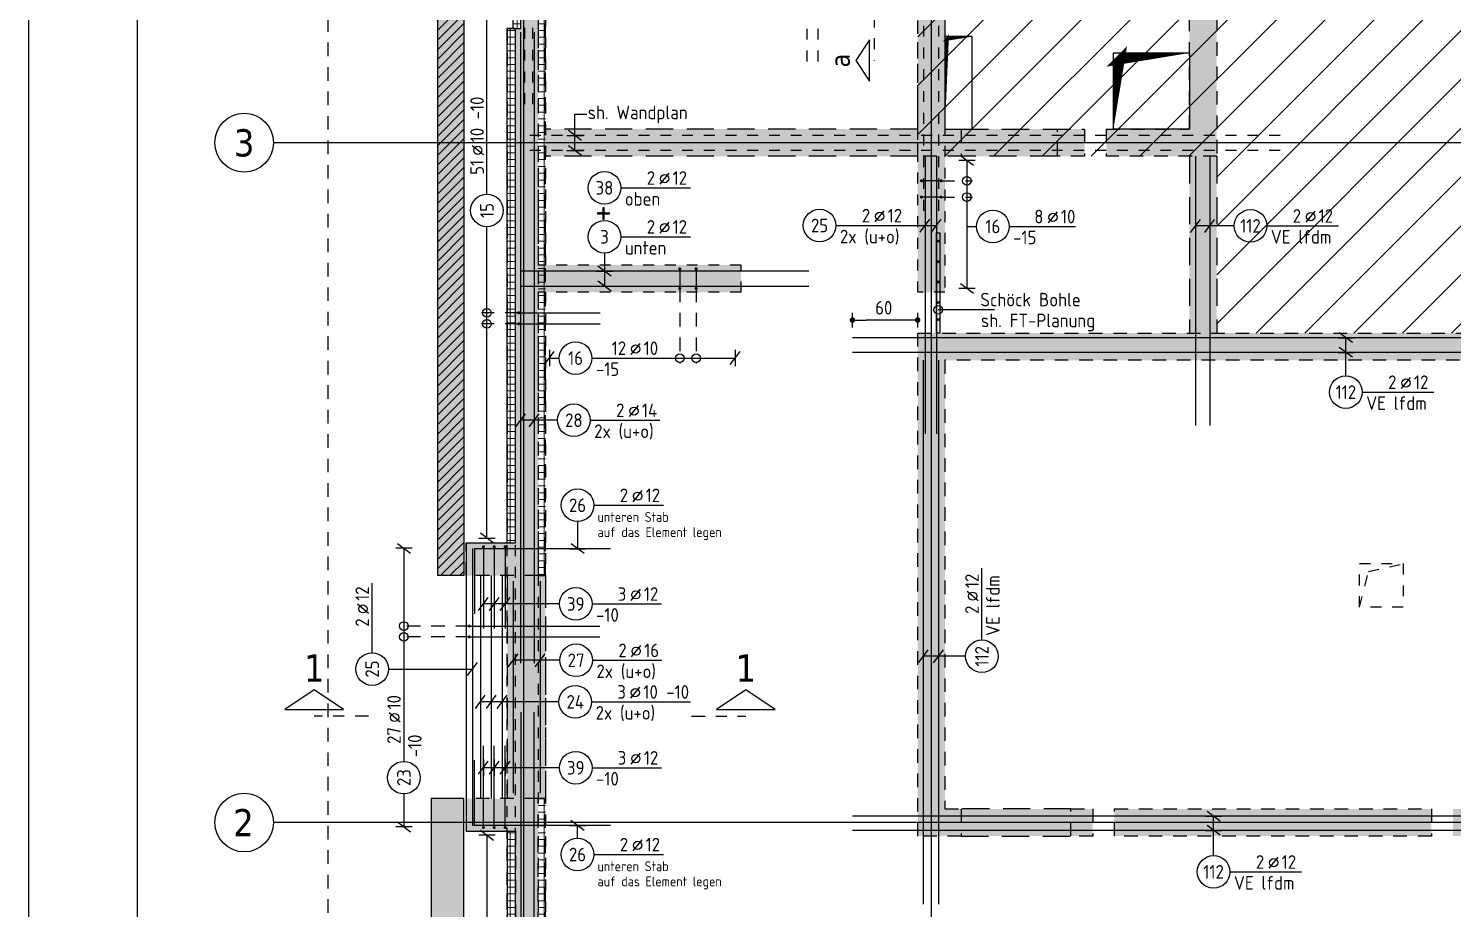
# Model space of a CAD drawing. Extents: x -10 to 86.8, y -11.5 to 55.
# Drawn here: x 0 to 13.1, y 24.22 to 32.31 of the extents above; entities that cross this region are included whole.
import ezdxf
from ezdxf.enums import TextEntityAlignment as Align

# ---------------------------------------------------------------- set-up
doc = ezdxf.new("R2010")
doc.units = 0
doc.header["$LTSCALE"] = 0.5
for name, pattern in [('AUSGEZOGEN', [1000.01, 1000, 0.01]), ('DASHDOTSMALL', [1.05, 0.5, -0.25, 0.05, -0.25]), ('HIDDEN', [0.375, 0.25, -0.125]), ('HIDDEN2', [0.187, 0.125, -0.062]), ('PUNKT', [0.175, 0.05, -0.125]), ('STRICHLINIE', [0.75, 0.5, -0.25]), ('STRICHPUNKT2', [0.55, 0.25, -0.125, 0.05, -0.125]), ('VERDECKT', [0.375, 0.25, -0.125])]:
    doc.linetypes.add(name, pattern=pattern)
for name, color, linetype in [('ACHSEN', 7, 'Continuous'), ('Bestand', 7, 'Continuous'), ('BETON', 7, 'Continuous'), ('DD', 7, 'Continuous'), ('DG', 7, 'Continuous'), ('Dübelleiste', 7, 'Continuous'), ('grau_hell', 7, 'Continuous'), ('grau_mittel', 7, 'Continuous'), ('HILFE', 7, 'Continuous'), ('MASSE', 7, 'Continuous'), ('OBJEKT', 7, 'Continuous'), ('RAHMEN', 7, 'Continuous'), ('RND', 7, 'Continuous'), ('SCHATTEN', 7, 'Continuous'), ('SCHNITTE', 7, 'Continuous'), ('SCHRAFF', 7, 'Continuous'), ('SFP_Achsen', 7, 'Continuous'), ('STAHL', 7, 'Continuous'), ('TEXT', 7, 'Continuous'), ('VERDECKT', 7, 'Continuous'), ('VERDECKT2', 7, 'Continuous')]:
    doc.layers.add(name, color=color, linetype=linetype)
doc.layers.add('zila_01_rb_02_stb-fertig_05_schraff', color=144, linetype='Continuous', lineweight=9)
doc.styles.add('helv', font='tahoma.ttf')
doc.styles.add('txt', font='isocp.shx')
doc.dimstyles.new('DOT_I', dxfattribs={"dimscale": 0.5, "dimtxt": 0.25, "dimasz": 0.25, "dimexe": 0.1, "dimexo": 0.3, "dimgap": 0.1, "dimtad": 1, "dimdec": 3, "dimzin": 3, "dimtxsty": 'txt', "dimblk": 'DOT', "dimblk1": 'DOT', "dimblk2": 'DOT', "dimsah": 1, "dimcen": 0.1, "dimse1": 1, "dimse2": 1, "dimazin": 0, "dimtfac": 1, "dimtdec": 4, "dimtix": 1, "dimtmove": 2, "dimatfit": 3, "dimfxl": 0, "dimtvp": 1, "dimtolj": 1, "dimtzin": 0, "dimarcsym": 0})
pattern_1 = [(0, (-74.13047, 79.29311), (1e-17, 0.0625), []), (90, (-74.13047, 79.29311), (-0.0625, 2e-17), [])]

# ---------------------------------------------------------------- blocks, each defined once
blk = doc.blocks.new('DINA0')
at = {"layer": 'RAHMEN'}
blk.add_line((0, 84.1), (0, 0), dxfattribs=at)
at = {"layer": 'RAHMEN', "color": 5}
blk.add_line((2, 83.6), (2, 0.5), dxfattribs=at)
blk = doc.blocks.new('lei_gre')
at = {"layer": 'RND', "color": 7, "linetype": 'Continuous'}
for p, q in [((-0.09, -0.12), (0.09, 0.12)), ((0, 0.15), (0, -0.15))]:
    blk.add_line(p, q, dxfattribs=at)
blk = doc.blocks.new('SCHN-2')
at = {"layer": 'SCHNITTE', "color": 6, "linetype": 'Continuous'}
blk.add_lwpolyline([(0.378, 0.088), (0, 0.34), (-0.378, 0.088)], close=True, dxfattribs=at)
at = {"layer": 'SCHNITTE', "color": 1, "linetype": 'DASHDOTSMALL', "style": 'helv'}
blk.add_attdef('SCHN-2', text='', height=0.35, dxfattribs=at).set_placement((0, 0.45), align=Align.CENTER)
blk = doc.blocks.new('RND_LEI')
at = {"layer": 'RND', "color": 7, "linetype": 'Continuous'}
blk.add_line((1.022, 0.066), (1.19, 0.27), dxfattribs=at)
for centre, radius in [((0, 0), 0.3), ((1.106, 0.168), 0.075)]:
    blk.add_circle(centre, radius, dxfattribs=at)
at = {"layer": 'RND', "color": 7, "linetype": 'Continuous', "style": 'txt'}
blk.add_attdef('ANZ', text='', height=0.25, dxfattribs=at).set_placement((0.931, 0.057), align=Align.RIGHT)
for tag, p in [('DUM', (1.253, 0.057)), ('ABSTD', (1.674, 0.057)), ('POSTXT', (0.374, -0.327))]:
    blk.add_attdef(tag, p, '', height=0.25, dxfattribs=at)
blk.add_attdef('POSL', text='', height=0.25, dxfattribs=at).set_placement((0, 0), align=Align.MIDDLE)
blk = doc.blocks.new('SCHN-1')
at = {"layer": 'SCHNITTE', "color": 5, "linetype": 'Continuous'}
blk.add_lwpolyline([(0.54, 0.125), (0, 0.485), (-0.54, 0.125)], close=True, dxfattribs=at)
at = {"layer": 'SCHNITTE', "color": 6, "linetype": 'Continuous', "style": 'helv'}
blk.add_attdef('SCHN-1', text='', height=0.5, dxfattribs=at).set_placement((0, 0.635), align=Align.CENTER)
blk = doc.blocks.new('113134')
at = {"layer": 'OBJEKT', "color": 7, "linetype": 'AUSGEZOGEN'}
for centre in [(0.152, 0.03), (0.528, 0.03), (0.904, 0.03), (1.28, 0.03), (1.592, 0.03)]:
    blk.add_circle(centre, 0.02, dxfattribs=at)
at = {"layer": 'RND', "color": 7, "linetype": 'AUSGEZOGEN', "const_width": 0.01}
for points in [[(0.147, 0.03, 1), (0.157, 0.03, 1)], [(0.523, 0.03, 1), (0.533, 0.03, 1)], [(0.899, 0.03, 1), (0.909, 0.03, 1)], [(1.275, 0.03, 1), (1.285, 0.03, 1)], [(1.587, 0.03, 1), (1.597, 0.03, 1)]]:
    blk.add_lwpolyline(points, format="xyb", close=True, dxfattribs=at)
at = {"layer": 'STAHL', "color": 102, "linetype": 'AUSGEZOGEN'}
blk.add_lwpolyline([(1.842, 0), (0, 0), (0, 0.06), (1.842, 0.06)], close=True, dxfattribs=at)
blk = doc.blocks.new('DOT')
at = {"layer": 'MASSE', "color": 7, "linetype": 'Continuous'}
for p, q in [((0, 0), (-1, 0)), ((0, 0.54), (0, -0.54))]:
    blk.add_line(p, q, dxfattribs=at)
at = {"layer": 'MASSE', "color": 7, "linetype": 'Continuous', "const_width": 0.2}
blk.add_lwpolyline([(-0.1, 0, 1), (0.1, 0, 1)], format="xyb", close=True, dxfattribs=at)
blk = doc.blocks.new('*D65')
at = {"layer": 'Defpoints', "color": 0, "linetype": 'AUSGEZOGEN', "transparency": 16777216}
for p in [(7.579, 29.631), (7.579, 29.631), (8.179, 29.631)]:
    blk.add_point(p, dxfattribs=at)
at = {"layer": 'MASSE', "color": 0, "linetype": 'AUSGEZOGEN', "lineweight": -2, "transparency": 16777216}
blk.add_line((8.054, 29.631), (7.704, 29.631), dxfattribs=at)
at = {"layer": 'MASSE', "color": 0, "linetype": 'AUSGEZOGEN', "lineweight": -2, "transparency": 16777216, "xscale": 0.125, "yscale": 0.125, "zscale": 0.125, "rotation": 180}
blk.add_blockref('DOT', (7.579, 29.631), dxfattribs=at)
at = {"layer": 'MASSE', "color": 0, "linetype": 'AUSGEZOGEN', "lineweight": -2, "transparency": 16777216, "xscale": 0.125, "yscale": 0.125, "zscale": 0.125}
blk.add_blockref('DOT', (8.179, 29.631), dxfattribs=at)
at = {"layer": 'MASSE', "color": 0, "linetype": 'AUSGEZOGEN', "transparency": 16777216, "insert": (7.867, 29.744), "char_height": 0.125, "attachment_point": 5, "style": 'txt'}
blk.add_mtext('\\A1;60', dxfattribs=at)

msp = doc.modelspace()

# ---------------------------------------------------------------- hatches: boundary and pattern name
at = {"layer": 'DG', "linetype": 'AUSGEZOGEN'}
h = msp.add_hatch(dxfattribs=at)
h.set_pattern_fill('DOTS', scale=0.8, double=1)
h.set_pattern_definition([(0, (-61.920764, 79.29311), (0.025, 0.05), [0, -0.05])])
h.paths.add_polyline_path([(4.6895, 37.8316), (4.6895, 38.4216), (4.5295, 38.4216), (4.5295, 32.3116), (4.6895, 32.3116), (4.6895, 37.6316), (8.1795, 37.6316), (8.1795, 29.8866), (8.4295, 29.8866), (8.4295, 37.6316), (12.0045, 37.6316), (12.0045, 35.2116), (12.2045, 35.2116), (12.2045, 37.8316)])
h = msp.add_hatch(dxfattribs=at)
h.set_pattern_fill('DOTS', scale=0.8, double=1)
h.set_pattern_definition([(0, (-74.13047, 79.29311), (0.025, 0.05), [0, -0.05])])
h.paths.add_polyline_path([(13.4345, 22.3116), (13.4345, 22.0616), (37.3295, 22.0616), (37.3295, 22.3116)])
h.paths.add_polyline_path([(34.2295, 25.1366), (34.2295, 27.1116), (36.9295, 27.1116), (36.9295, 26.6466), (37.1795, 26.6466), (37.1795, 27.3616), (33.9795, 27.3616), (33.9795, 24.8866), (37.1795, 24.8866), (37.1795, 25.5966), (36.9295, 25.5966), (36.9295, 25.1366)])
h.paths.add_polyline_path([(31.0795, 28.7566), (31.0795, 28.4566), (31.3795, 28.4566), (31.3795, 28.7566)])
h.paths.add_polyline_path([(26.7795, 28.7566), (26.4795, 28.7566), (26.4795, 28.4566), (26.7795, 28.4566)])
h.paths.add_polyline_path([(23.0295, 28.7566), (22.7295, 28.7566), (22.7295, 28.4566), (23.0295, 28.4566)])
h.paths.add_polyline_path([(14.7895, 28.4566), (14.7895, 28.7566), (14.4895, 28.7566), (14.4895, 28.4566)])
h.paths.add_polyline_path([(39.4295, 35.4616), (39.4295, 22.3116), (39.2795, 22.3116), (39.2795, 22.0616), (39.6795, 22.0616), (39.6795, 35.4616)])
h.paths.add_polyline_path([(4.6895, 32.3116), (4.4795, 32.3116), (4.4795, 22.0616), (10.6745, 22.0616), (10.6745, 22.3116), (4.6895, 22.3116), (4.6895, 30.1366), (6.5545, 30.1366), (6.5545, 29.8866), (4.6895, 29.8866)])
h.paths.add_polyline_path([(12.2545, 35.2116), (12.2545, 35.4616), (12.2045, 35.4616), (12.2045, 35.2116)])
h.paths.add_polyline_path([(35.1045, 35.4616), (35.1045, 35.2116), (35.8545, 35.2116), (35.8545, 35.4616)])
at = {"layer": 'grau_hell'}
h = msp.add_hatch(color=9, dxfattribs=at)
h.paths.add_polyline_path([(4.0045, 25.2315), (3.7045, 25.2315), (3.7045, 18.1565), (2.7545, 18.1565), (2.7545, 18.0065), (4.0045, 18.0065)])
h.paths.add_polyline_path([(3.7645, 27.2815), (4.0045, 27.2815), (4.0045, 32.7815), (3.7645, 32.7815)])
h.paths.add_polyline_path([(4.0045, 40.3615), (3.7045, 40.3615), (3.7045, 38.5815), (2.7545, 38.5815), (2.7545, 38.3815), (3.7045, 38.3815), (3.7045, 32.7815), (4.0045, 32.7815)])
h.paths.add_polyline_path([(4.0045, 40.3815), (4.0045, 40.6315), (2.7545, 40.6315), (2.7545, 40.3815)])
at = {"layer": 'grau_hell', "linetype": 'AUSGEZOGEN'}
h = msp.add_hatch(dxfattribs=at)
h.set_pattern_fill('ANSI31', color=9, scale=0.1, style=0, double=1)
h.set_pattern_definition([(45, (0, -25.33528), (-0.2245064, 0.2245064), [])])
h.paths.add_polyline_path([(37.1795, 31.3866), (37.1795, 39.3866), (35.1045, 39.3866), (35.1045, 32.9208), (12.2545, 32.9208), (12.2545, 39.3866), (8.1795, 39.3866), (8.1795, 31.1366), (10.9295, 31.1366), (10.9295, 29.5116), (19.9795, 29.5116), (19.9795, 24.8866), (34.2295, 24.8866), (34.2295, 27.1116), (37.1795, 27.1116)])
at = {"layer": 'grau_mittel'}
h = msp.add_hatch(color=61, dxfattribs=at)
h.paths.add_polyline_path([(43.4545, 39.3866), (36.9295, 39.3866), (36.9295, 31.1366), (37.9945, 31.1366), (37.9945, 31.3866), (37.1795, 31.3866), (37.1795, 39.0866), (39.4295, 39.0866), (39.4295, 31.3866), (39.2795, 31.3866), (39.2795, 31.1366), (39.6795, 31.1366), (39.6795, 39.0866), (43.1545, 39.0866), (43.1545, 34.0716), (43.4545, 34.0716)])
h.paths.add_polyline_path([(43.4545, 34.0716), (43.1545, 34.0716), (43.1545, 32.2016), (43.4545, 32.2016)], flags=17)
h.paths.add_polyline_path([(43.4545, 32.2016), (43.1545, 32.2016), (43.1545, 31.1366), (43.4545, 31.1366)])
h.paths.add_polyline_path([(43.1545, 31.1366), (43.1545, 31.3866), (39.6795, 31.3866), (39.6795, 31.1366)])
h.paths.add_polyline_path([(39.2795, 31.1366), (39.2795, 31.3866), (38.3945, 31.3866), (38.3945, 31.1366)], flags=17)
h.paths.add_polyline_path([(38.3945, 31.3866), (38.1945, 31.3866), (38.1945, 31.1366), (38.3945, 31.1366)], flags=17)
h.paths.add_polyline_path([(43.4545, 31.1366), (43.1545, 31.1366), (43.1545, 25.1616), (43.4545, 25.1616)])
h.paths.add_polyline_path([(43.1545, 24.8616), (43.4545, 24.8616), (43.4545, 25.1616), (43.1545, 25.1616)])
h.paths.add_polyline_path([(43.1545, 20.6366), (43.4545, 20.6366), (43.4545, 24.8616), (43.1545, 24.8616)])
h.paths.add_polyline_path([(43.4545, 20.6366), (43.1545, 20.6366), (43.1545, 18.4366), (42.9045, 18.4366), (42.9045, 18.1366), (43.4545, 18.1366)])
h.paths.add_polyline_path([(37.2045, 18.4366), (37.2045, 18.1366), (42.9045, 18.1366), (42.9045, 18.4366)])
h.paths.add_polyline_path([(36.9045, 18.4366), (36.9045, 18.1366), (37.2045, 18.1366), (37.2045, 18.4366)])
h.paths.add_polyline_path([(29.7045, 18.4366), (29.7045, 18.1366), (36.9045, 18.1366), (36.9045, 18.4366)])
h.paths.add_polyline_path([(29.4045, 18.4366), (29.4045, 18.1366), (29.7045, 18.1366), (29.7045, 18.4366)])
h.paths.add_polyline_path([(22.2045, 18.4366), (22.2045, 18.1366), (29.4045, 18.1366), (29.4045, 18.4366)])
h.paths.add_polyline_path([(21.9045, 18.1366), (22.2045, 18.1366), (22.2045, 18.4366), (21.9045, 18.4366)])
h.paths.add_polyline_path([(14.7045, 18.4366), (14.7045, 18.1366), (21.9045, 18.1366), (21.9045, 18.4366)])
h.paths.add_polyline_path([(14.7045, 18.4366), (14.4045, 18.4366), (14.4045, 18.1366), (14.7045, 18.1366)])
h.paths.add_polyline_path([(8.4545, 18.4366), (8.4545, 18.1366), (14.4045, 18.1366), (14.4045, 18.4366)])
h.paths.add_polyline_path([(8.1545, 18.4366), (8.1545, 18.1366), (8.4545, 18.1366), (8.4545, 18.4366)])
h.paths.add_polyline_path([(5.0545, 18.4366), (5.0545, 18.1366), (8.1545, 18.1366), (8.1545, 18.4366)])
h.paths.add_polyline_path([(4.6895, 18.4366), (4.6895, 25.2315), (4.0245, 25.2315), (4.0245, 24.9315), (4.4795, 24.9315), (4.4795, 18.1366), (5.0545, 18.1366), (5.0545, 18.4366)])
h.paths.add_polyline_path([(4.7545, 27.2815), (4.6895, 27.2815), (4.4045, 27.2815), (4.4045, 25.2315), (4.6895, 25.2315), (4.7545, 25.2315)])
h.paths.add_polyline_path([(4.6895, 39.0866), (8.1795, 39.0866), (8.1795, 31.1366), (8.5795, 31.1366), (8.5795, 31.3866), (8.4295, 31.3866), (8.4295, 39.0866), (10.6795, 39.0866), (10.6795, 31.3866), (9.9145, 31.3866), (9.9145, 31.1366), (10.9295, 31.1366), (10.9295, 39.3866), (4.5295, 39.3866), (4.5295, 32.3116), (4.4795, 32.3116), (4.4795, 27.5815), (4.0245, 27.5815), (4.0245, 27.2815), (4.6895, 27.2815)])
h.paths.add_polyline_path([(4.7545, 31.3866), (4.7545, 31.1366), (8.1795, 31.1366), (8.1795, 31.3866)], flags=17)
h.paths.add_polyline_path([(8.5795, 31.3866), (8.5795, 31.1366), (9.4645, 31.1366), (9.4645, 31.3866)], flags=17)
h.paths.add_polyline_path([(9.4645, 31.3866), (9.4645, 31.1366), (9.7145, 31.1366), (9.7145, 31.3866)], flags=17)
h.paths.add_polyline_path([(10.9295, 31.1366), (10.6795, 31.1366), (10.6795, 29.5116), (10.9295, 29.5116)], flags=17)
h.paths.add_polyline_path([(8.1795, 29.5116), (8.1795, 24.8866), (8.5795, 24.8866), (8.5795, 25.1366), (8.4295, 25.1366), (8.4295, 29.2616), (14.5145, 29.2616), (14.5145, 28.9066), (14.7645, 28.9066), (14.7645, 29.2616), (15.8245, 29.2616), (15.8245, 29.5116)])
h.paths.add_polyline_path([(9.5895, 24.8866), (9.5895, 25.1366), (8.5795, 25.1366), (8.5795, 24.8866)], flags=17)
h.paths.add_polyline_path([(9.5895, 24.8866), (9.7895, 24.8866), (9.7895, 25.1366), (9.5895, 25.1366)])
h.paths.add_polyline_path([(9.9895, 25.1366), (9.9895, 24.8866), (12.9045, 24.8866), (12.9045, 25.1366)], flags=16)
h.paths.add_polyline_path([(13.1045, 25.1366), (13.1045, 24.8866), (13.3545, 24.8866), (13.3545, 25.1366)], flags=16)
h.paths.add_polyline_path([(13.3545, 25.1366), (13.3545, 24.8866), (14.3645, 24.8866), (14.3645, 25.1366)], flags=16)
h.paths.add_polyline_path([(14.5145, 25.1366), (14.3645, 25.1366), (14.3645, 24.8866), (14.9145, 24.8866), (14.9145, 25.1366), (14.7645, 25.1366), (14.7645, 27.8216), (16.1245, 27.8216), (16.1245, 28.0716), (14.7645, 28.0716), (14.7645, 28.7566), (14.5145, 28.7566)])
h.paths.add_polyline_path([(14.9145, 25.1366), (14.9145, 24.8866), (15.9245, 24.8866), (15.9245, 25.1366)], flags=16)
h.paths.add_polyline_path([(15.9245, 24.8866), (16.1745, 24.8866), (16.1745, 25.1366), (15.9245, 25.1366)])
h.paths.add_polyline_path([(16.5795, 29.2616), (16.5795, 29.5116), (16.2245, 29.5116), (16.2245, 29.2616)])
h.paths.add_polyline_path([(17.4645, 29.2616), (17.4645, 29.5116), (16.5795, 29.5116), (16.5795, 29.2616)])
h.paths.add_polyline_path([(18.7795, 29.2616), (18.7795, 25.1366), (16.3745, 25.1366), (16.3745, 24.8866), (20.5295, 24.8866), (20.5295, 25.1366), (19.0295, 25.1366), (19.0295, 29.2616), (19.9795, 29.2616), (19.9795, 28.4816), (21.3545, 28.4816), (21.3545, 28.7316), (20.2295, 28.7316), (20.2295, 29.5116), (17.4645, 29.5116), (17.4645, 29.2616)])
h.paths.add_polyline_path([(16.3245, 28.0716), (16.3245, 27.8216), (17.8645, 27.8216), (17.8645, 28.0716)])
h.paths.add_polyline_path([(20.7295, 25.1366), (20.7295, 24.8866), (29.9045, 24.8866), (29.9045, 25.1366)])
h.paths.add_polyline_path([(25.1045, 28.4816), (25.1045, 28.7316), (22.7545, 28.7316), (22.7545, 28.4816)])
h.paths.add_polyline_path([(28.6545, 28.4816), (28.6545, 28.7316), (26.5045, 28.7316), (26.5045, 28.4816)])
h.paths.add_polyline_path([(30.0545, 28.7316), (30.0545, 28.4816), (31.3545, 28.4816), (31.3545, 29.2616), (32.7345, 29.2616), (32.7345, 29.5116), (31.1045, 29.5116), (31.1045, 28.7316)])
h.paths.add_polyline_path([(31.3545, 26.9116), (31.1045, 26.9116), (31.1045, 25.1366), (30.1045, 25.1366), (30.1045, 24.8866), (31.5045, 24.8866), (31.5045, 25.1366), (31.3545, 25.1366)])
h.paths.add_polyline_path([(32.3895, 24.8866), (32.3895, 25.1366), (31.5045, 25.1366), (31.5045, 24.8866)])
h.paths.add_polyline_path([(32.3895, 25.1366), (32.3895, 24.8866), (33.0945, 24.8866), (33.0945, 25.1366)], flags=17)
h.paths.add_polyline_path([(33.6945, 25.1366), (33.6945, 24.8866), (37.1795, 24.8866), (37.1795, 25.5966), (36.9295, 25.5966), (36.9295, 25.1366), (34.2295, 25.1366), (34.2295, 27.1116), (36.9295, 27.1116), (36.9295, 26.6466), (37.1795, 26.6466), (37.1795, 26.8966), (37.0995, 26.8966), (37.0995, 27.0466), (37.1795, 27.0466), (37.1795, 27.5113), (36.9295, 27.5113), (36.9295, 27.3616), (32.3895, 27.3616), (32.3895, 27.1116), (33.9795, 27.1116), (33.9795, 25.1366)])
h.paths.add_polyline_path([(36.9295, 26.6466), (36.9295, 25.5966), (37.1795, 25.5966), (37.1795, 26.6466)], flags=17)
h.paths.add_polyline_path([(36.9295, 27.5113), (37.1795, 27.5113), (37.1795, 28.3963), (36.9295, 28.3963)])
h.paths.add_polyline_path([(37.1795, 28.6616), (36.9295, 28.6616), (36.9295, 28.3963), (37.1795, 28.3963)])
h.paths.add_polyline_path([(36.6295, 29.5116), (36.6295, 29.2616), (37.1795, 29.2616), (37.1795, 29.5116)])
h.paths.add_polyline_path([(36.0294, 29.2616), (36.0294, 29.5116), (33.3345, 29.5116), (33.3345, 29.2616)])
h.paths.add_polyline_path([(32.3895, 27.1116), (32.3895, 27.3616), (31.5045, 27.3616), (31.5045, 27.1116)])
h.paths.add_polyline_path([(31.5045, 27.1116), (31.5045, 27.3616), (31.3545, 27.3616), (31.3545, 28.2816), (31.1045, 28.2816), (31.1045, 27.1116)])
h.paths.add_polyline_path([(37.1795, 31.1366), (36.9295, 31.1366), (36.9295, 30.0616), (37.1795, 30.0616)])
h.paths.add_polyline_path([(34.2295, 31.1916), (34.4795, 31.1916), (34.4795, 31.8866), (34.2295, 31.8866)])
h.paths.add_polyline_path([(32.3795, 31.8866), (32.1295, 31.8866), (32.1295, 31.1916), (32.3795, 31.1916)])
h.paths.add_polyline_path([(13.6295, 31.8866), (13.3795, 31.8866), (13.3795, 31.1916), (13.6295, 31.1916)])
h.paths.add_polyline_path([(15.7295, 31.8866), (15.4795, 31.8866), (15.4795, 31.1916), (15.7295, 31.1916)])
h.paths.add_polyline_path([(17.3795, 31.8866), (17.1295, 31.8866), (17.1295, 31.1916), (17.3795, 31.1916)])
h.paths.add_polyline_path([(19.4795, 31.8866), (19.2295, 31.8866), (19.2295, 31.1916), (19.4795, 31.1916)])
h.paths.add_polyline_path([(20.8795, 31.1916), (21.1295, 31.1916), (21.1295, 31.8866), (20.8795, 31.8866)])
h.paths.add_polyline_path([(22.9795, 31.1916), (23.2295, 31.1916), (23.2295, 31.8866), (22.9795, 31.8866)])
h.paths.add_polyline_path([(24.8795, 31.8866), (24.6295, 31.8866), (24.6295, 31.1916), (24.8795, 31.1916)])
h.paths.add_polyline_path([(26.7295, 31.1916), (26.9795, 31.1916), (26.9795, 31.8866), (26.7295, 31.8866)])
h.paths.add_polyline_path([(29.7045, 32.9208), (29.4045, 32.9208), (29.4045, 32.0366), (28.3795, 32.0366), (28.3795, 31.1916), (28.6295, 31.1916), (28.6295, 31.7866), (30.4795, 31.7866), (30.4795, 31.1916), (30.7295, 31.1916), (30.7295, 32.0366), (29.7045, 32.0366)])
h.paths.add_polyline_path([(35.1045, 39.3866), (35.1045, 39.0866), (36.9295, 39.0866), (36.9295, 39.3866)])
h.paths.add_polyline_path([(12.2545, 39.0866), (12.2545, 39.3866), (10.9295, 39.3866), (10.9295, 39.0866)])
at = {"layer": 'SCHRAFF'}
h = msp.add_hatch(dxfattribs=at)
h.set_pattern_fill('ANSI33', color=8, scale=0.5, double=1)
h.set_pattern_definition([(45, (-74.13047, 79.29311), (-0.08838835, 0.08838835), []), (45, (-74.04208, 79.29311), (-0.08838835, 0.08838835), [0.0625, -0.03125])])
h.paths.add_polyline_path([(4.0045, 40.3615), (3.7045, 40.3615), (3.7045, 38.5815), (2.7545, 38.5815), (2.7545, 38.3815), (3.7045, 38.3815), (3.7045, 32.7815), (4.0045, 32.7815)])
h.paths.add_polyline_path([(4.0045, 25.2315), (3.7045, 25.2315), (3.7045, 18.1565), (2.7545, 18.1565), (2.7545, 18.0065), (4.0045, 18.0065)])
h.paths.add_polyline_path([(4.0045, 40.3815), (4.0045, 40.6315), (2.7545, 40.6315), (2.7545, 40.3815)])
h = msp.add_hatch(dxfattribs=at)
h.set_pattern_fill('ANSI31', color=8, scale=0.5, double=1)
h.set_pattern_definition([(45, (-74.13047, 79.29311), (-0.044194174, 0.044194174), [])])
h.paths.add_polyline_path([(4.0045, 32.7815), (3.7645, 32.7815), (3.7645, 27.2815), (4.0045, 27.2815)])
at = {"layer": 'zila_01_rb_02_stb-fertig_05_schraff', "linetype": 'AUSGEZOGEN'}
h = msp.add_hatch(dxfattribs=at)
h.set_pattern_fill('ANSI37', color=102, scale=0.5, angle=-45)
h.set_pattern_definition(pattern_1)
h.paths.add_polyline_path([(4.4545, 32.3116), (4.4795, 32.3116), (4.5295, 32.3116), (4.5295, 39.3866), (4.4545, 39.3866)])
h.paths.add_polyline_path([(4.7545, 39.0866), (4.6895, 39.0866), (4.6895, 27.2815), (4.7545, 27.2815)])
h.paths.add_polyline_path([(4.4045, 27.5815), (4.4795, 27.5815), (4.4795, 32.3116), (4.4545, 32.3116), (4.4045, 32.3116)])
h = msp.add_hatch(dxfattribs=at)
h.set_pattern_fill('ANSI37', color=102, scale=0.5, angle=-45)
h.set_pattern_definition(pattern_1)
h.paths.add_polyline_path([(4.4045, 18.1366), (4.4795, 18.1366), (4.4795, 24.9315), (4.4045, 24.9315)])
h.paths.add_polyline_path([(4.6895, 18.4366), (4.7545, 18.4366), (4.7545, 25.2315), (4.6895, 25.2315)])

# ---------------------------------------------------------------- linework, layer by layer
at = {"layer": 'ACHSEN', "color": 140, "linetype": 'AUSGEZOGEN'}
for p, q in [((4.5545, 39.3866), (4.5545, 17.1366)), ((8.3045, 39.3866), (8.3045, 17.1366)), ((43.4545, 31.2616), (2.2545, 31.2616)), ((43.4545, 25.0116), (2.2545, 25.0116))]:
    msp.add_line(p, q, dxfattribs=at)
at = {"layer": 'Bestand', "color": 8, "linetype": 'AUSGEZOGEN'}
for p, q in [((3.7645, 27.2815), (3.7645, 32.7815)), ((4.0045, 32.7815), (4.0045, 27.2815)), ((4.0045, 27.2815), (3.7645, 27.2815)), ((4.0045, 25.2315), (3.7045, 25.2315)), ((3.7045, 25.2315), (3.7045, 18.1565)), ((4.0045, 18.0065), (4.0045, 25.2315))]:
    msp.add_line(p, q, dxfattribs=at)
at = {"layer": 'BETON', "color": 6, "linetype": 'AUSGEZOGEN'}
for p, q in [((4.5295, 32.3116), (4.5295, 39.3866)), ((4.4045, 27.5815), (4.4045, 32.3116)), ((4.4045, 32.3116), (4.5295, 32.3116)), ((4.4795, 27.5815), (4.4795, 32.3116)), ((4.0245, 27.5815), (4.0245, 24.9315)), ((4.0245, 27.5815), (4.4795, 27.5815)), ((4.0245, 24.9315), (4.4795, 24.9315)), ((4.4045, 24.9315), (4.4045, 18.1366)), ((4.4795, 18.1366), (4.4795, 24.9315))]:
    msp.add_line(p, q, dxfattribs=at)
for points in [[(8.6795, 32.2366), (8.4295, 32.2366), (8.4295, 31.3866), (8.6795, 31.3866)], [(9.9795, 32.0866), (10.6795, 32.0866), (10.6795, 31.3866), (9.9795, 31.3866)]]:
    msp.add_lwpolyline(points, close=True, dxfattribs=at)
at = {"layer": 'DD', "color": 7, "linetype": 'HIDDEN2'}
for p, q in [((12.3246, 27.3181), (12.6445, 27.3916)), ((12.2445, 26.9916), (12.3246, 27.3181))]:
    msp.add_line(p, q, dxfattribs=at)
msp.add_lwpolyline([(12.2445, 27.3916), (12.6445, 27.3916), (12.6445, 26.9916), (12.2445, 26.9916)], close=True, dxfattribs=at)
at = {"layer": 'DG', "color": 7, "linetype": 'PUNKT', "lineweight": -2}
for p, q in [((4.4545, 38.4216), (4.4545, 32.3116)), ((4.5295, 32.3116), (4.5295, 38.4216)), ((4.6895, 37.6316), (4.6895, 30.1366)), ((4.7545, 37.6316), (4.7545, 30.1366)), ((8.1795, 29.8866), (8.1795, 37.6316)), ((8.4295, 37.6316), (8.4295, 29.8866)), ((4.4045, 22.0616), (4.4045, 32.3116)), ((4.4045, 32.3116), (4.4795, 32.3116)), ((4.4545, 32.3116), (4.4795, 32.3116)), ((4.4795, 22.0616), (4.4795, 32.3116)), ((4.4795, 32.3116), (4.5295, 32.3116)), ((6.5545, 30.1366), (4.6895, 30.1366)), ((6.5545, 29.8866), (4.6895, 29.8866)), ((4.6895, 29.8866), (4.6895, 22.3116)), ((4.7545, 29.8866), (4.7545, 22.3116))]:
    msp.add_line(p, q, dxfattribs=at)
at = {"layer": 'DG', "color": 7, "linetype": 'PUNKT'}
for p, q in [((6.5545, 29.8866), (6.5545, 30.1366)), ((8.4295, 29.8866), (8.1795, 29.8866))]:
    msp.add_line(p, q, dxfattribs=at)
at = {"layer": 'HILFE', "color": 102, "linetype": 'HIDDEN'}
msp.add_line((2.7545, 40.7315), (2.7545, 17.9065), dxfattribs=at)
at = {"layer": 'HILFE', "color": 102, "linetype": 'AUSGEZOGEN'}
for p, q in [((5.027, 31.1889), (5.027, 31.5245)), ((5.027, 31.5245), (5.1363, 31.5245)), ((8.8848, 29.725), (8.3675, 29.725))]:
    msp.add_line(p, q, dxfattribs=at)
at = {"layer": 'RND', "color": 1, "linetype": 'HIDDEN2'}
for p, q in [((7.1594, 33.509), (7.1594, 32.0012)), ((7.2594, 33.509), (7.2594, 32.0012))]:
    msp.add_line(p, q, dxfattribs=at)
at = {"layer": 'RND', "color": 7, "linetype": 'AUSGEZOGEN'}
for p, q in [((4.2173, 30.7887), (4.2173, 32.6614)), ((8.632, 31.0994), (8.632, 29.922)), ((5.4483, 30.8464), (6.0883, 30.8464)), ((4.2173, 27.6262), (4.2173, 30.4887)), ((5.4483, 30.3968), (6.0883, 30.3968)), ((7.427, 30.5001), (8.067, 30.5001)), ((8.632, 30.4914), (8.7205, 30.4914)), ((9.0205, 30.4914), (9.632, 30.4914)), ((11.3905, 30.497), (12.0505, 30.497)), ((4.7918, 29.2812), (4.8824, 29.2812)), ((5.1824, 29.2812), (6.5001, 29.2812)), ((12.2678, 28.9685), (12.9278, 28.9685)), ((5.1663, 28.71), (5.8063, 28.71)), ((5.2006, 27.9284), (5.8406, 27.9284)), ((3.4529, 27.5325), (3.4529, 25.5741)), ((8.7697, 26.6901), (8.7697, 27.3501)), ((3.1613, 26.5727), (3.1613, 27.2127)), ((5.1837, 27.0213), (5.8237, 27.0213)), ((5.187, 26.503), (5.827, 26.503)), ((5.1798, 26.1211), (6.0884, 26.1211)), ((5.1837, 25.515), (5.8237, 25.515)), ((3.4529, 25.2741), (3.4529, 24.9723)), ((4.2173, 24.8951), (4.2173, 20.7748)), ((5.2003, 24.7174), (5.8403, 24.7174)), ((11.0512, 24.558), (11.7112, 24.558))]:
    msp.add_line(p, q, dxfattribs=at)
at = {"layer": 'RND', "color": 102, "linetype": 'VERDECKT'}
for p, q in [((8.3944, 30.9118), (8.682, 30.9118)), ((8.3944, 30.7618), (8.682, 30.7618)), ((5.9911, 29.9216), (5.9911, 29.2312)), ((6.1411, 29.9216), (6.1411, 29.2312)), ((4.5095, 29.6971), (4.1673, 29.6971)), ((4.5095, 29.5971), (4.1673, 29.5971)), ((4.0545, 26.8182), (3.4029, 26.8182)), ((4.0545, 26.7182), (3.4029, 26.7182))]:
    msp.add_line(p, q, dxfattribs=at)
at = {"layer": 'RND', "color": 102, "linetype": 'AUSGEZOGEN'}
for p, q in [((8.067, 30.5001), (8.3516, 30.5001)), ((11.0905, 30.497), (10.7351, 30.497)), ((5.2983, 30.2468), (5.2983, 29.9422)), ((12.1178, 29.1185), (12.1178, 29.4691)), ((4.8663, 28.71), (4.5269, 28.71)), ((5.0506, 27.7784), (5.0506, 27.5288)), ((4.8837, 27.0213), (4.1844, 27.0213)), ((4.887, 26.503), (4.4579, 26.503)), ((8.6197, 26.5401), (8.2305, 26.5401)), ((3.3113, 26.4227), (4.0838, 26.4227)), ((4.8798, 26.1211), (4.1572, 26.1211)), ((4.8837, 25.515), (4.1844, 25.515)), ((10.9012, 24.708), (10.9012, 25.0693)), ((5.0503, 24.8674), (5.0503, 24.9844))]:
    msp.add_line(p, q, dxfattribs=at)
at = {"layer": 'RND', "color": 1, "linetype": 'HIDDEN2'}
for points in [[(8.2318, 39.3366), (8.2318, 30.5366)], [(8.3696, 39.3366), (8.3696, 30.5366)], [(4.5641, 33.3166), (4.5641, 31.5268)], [(4.6355, 33.3166), (4.6355, 31.5268)], [(11.5121, 31.3281), (4.5121, 31.3281)], [(11.5121, 31.1889), (4.5121, 31.1889)]]:
    msp.add_lwpolyline(points, dxfattribs=at)
at = {"layer": 'RND', "color": 1, "linetype": 'AUSGEZOGEN'}
for points in [[(4.5269, 32.2766), (4.5269, 26.4766)], [(4.652, 32.2766), (4.652, 26.4766)], [(8.2475, 31.1366), (8.2475, 28.5866)], [(8.3516, 31.1366), (8.3516, 28.5866)], [(10.7351, 31.1366), (10.7351, 28.6616)], [(10.866, 31.1366), (10.866, 28.6616)], [(8.3944, 30.9118), (8.2145, 30.9118)], [(8.3944, 30.7618), (8.2145, 30.7618)], [(7.1795, 30.081), (4.5295, 30.081)], [(5.9911, 30.1015), (5.9911, 29.9216)], [(6.1411, 30.1015), (6.1411, 29.9216)], [(4.5295, 29.9422), (7.1795, 29.9422)], [(4.5095, 29.6971), (5.2595, 29.6971)], [(4.5095, 29.5971), (5.2595, 29.5971)], [(17.6145, 29.4691), (7.5795, 29.4691)], [(17.6145, 29.3343), (7.5795, 29.3343)], [(8.2305, 29.2616), (8.2305, 24.2616)], [(8.3711, 29.2616), (8.3711, 24.2616)], [(4.0838, 27.5315), (4.0838, 24.9815)], [(5.3526, 27.5288), (4.1026, 27.5288), (4.1026, 26.9288)], [(4.1844, 27.5465), (4.1844, 26.7965)], [(4.2844, 27.5465), (4.2844, 26.7965)], [(4.3844, 27.5465), (4.3844, 26.7965)], [(4.1572, 27.2815), (4.1572, 25.2315)], [(4.2572, 27.2815), (4.2572, 25.2315)], [(4.3572, 27.2815), (4.3572, 25.2315)], [(4.4579, 27.2316), (4.4579, 25.2816)], [(4.707, 27.2316), (4.707, 25.2816)], [(4.0545, 26.8182), (5.2545, 26.8182)], [(4.0545, 26.7182), (5.2545, 26.7182)], [(4.5334, 18.1777), (4.5334, 26.0277)], [(4.652, 18.1777), (4.652, 26.0277)], [(4.1844, 24.9665), (4.1844, 25.7165)], [(4.2844, 24.9665), (4.2844, 25.7165)], [(4.3844, 24.9665), (4.3844, 25.7165)], [(5.3522, 24.9844), (4.1022, 24.9844), (4.1022, 25.5844)], [(17.6145, 25.0693), (7.5795, 25.0693)], [(17.6145, 24.9394), (7.5795, 24.9394)]]:
    msp.add_lwpolyline(points, dxfattribs=at)
at = {"layer": 'RND', "color": 7, "linetype": 'AUSGEZOGEN', "const_width": 0.014}
for points in [[(8.2145, 30.9048, -1), (8.2145, 30.9188, -1)], [(8.3944, 30.9048, -1), (8.3944, 30.9188, -1)], [(8.2145, 30.7548, -1), (8.2145, 30.7688, -1)], [(8.3944, 30.7548, -1), (8.3944, 30.7688, -1)], [(5.9981, 30.1015, -1), (5.9841, 30.1015, -1)], [(6.1481, 30.1015, -1), (6.1341, 30.1015, -1)], [(5.9981, 29.9216, -1), (5.9841, 29.9216, -1)], [(6.1481, 29.9216, -1), (6.1341, 29.9216, -1)], [(4.5095, 29.7041, -1), (4.5095, 29.6901, -1)], [(4.5095, 29.6041, -1), (4.5095, 29.5901, -1)], [(4.1774, 27.5465, -1), (4.1914, 27.5465, -1)], [(4.2774, 27.5465, -1), (4.2914, 27.5465, -1)], [(4.3774, 27.5465, -1), (4.3914, 27.5465, -1)], [(4.0545, 26.8252, -1), (4.0545, 26.8112, -1)], [(4.0545, 26.7252, -1), (4.0545, 26.7112, -1)], [(4.1774, 24.9665, 1), (4.1914, 24.9665, 1)], [(4.2774, 24.9665, 1), (4.2914, 24.9665, 1)], [(4.3774, 24.9665, 1), (4.3914, 24.9665, 1)]]:
    msp.add_lwpolyline(points, format="xyb", close=True, dxfattribs=at)
at = {"layer": 'RND', "color": 7, "linetype": 'AUSGEZOGEN'}
for centre in [(8.632, 30.9118), (8.632, 30.7618), (4.2173, 29.6971), (8.3675, 29.725), (4.2173, 29.5971), (5.9911, 29.2812), (6.1411, 29.2812), (3.4529, 26.8182), (3.4529, 26.7182)]:
    msp.add_circle(centre, 0.04, dxfattribs=at)
at = {"layer": 'SCHATTEN', "color": 1, "linetype": 'AUSGEZOGEN'}
for points in [[(8.4295, 31.3866, 0, 0.0369, 0), (8.4479, 32.2362, 0, 0, 0), (8.4311, 32.2163, 0.0408, 0, 0), (8.6795, 32.2366, 0, 0, 0)], [(9.9795, 31.3866, 0, 0.1141, 0), (10.0363, 32.0819, 0, 0, 0), (9.9841, 32.0297, 0.1141, 0, 0), (10.6795, 32.0866, 0, 0, 0)]]:
    msp.add_lwpolyline(points, format="xyseb", dxfattribs=at)
at = {"layer": 'SCHNITTE', "color": 6, "linetype": 'STRICHPUNKT2'}
msp.add_line((7.7798, 32.4462), (7.7798, 32.0172), dxfattribs=at)
at = {"layer": 'SCHNITTE', "color": 5, "linetype": 'STRICHPUNKT2'}
for p, q in [((3.1286, 25.9891), (2.6286, 25.9891)), ((6.0981, 25.9891), (6.5981, 25.9891))]:
    msp.add_line(p, q, dxfattribs=at)
at = {"layer": 'SFP_Achsen', "color": 7, "linetype": 'AUSGEZOGEN'}
for centre in [(1.984, 31.2616), (1.984, 25.0116)]:
    msp.add_circle(centre, 0.2705, dxfattribs=at)
at = {"layer": 'VERDECKT', "color": 7, "linetype": 'VERDECKT', "lineweight": -2}
for p, q in [((4.5295, 32.3116), (4.5295, 39.3866)), ((10.9295, 39.3866), (10.9295, 31.1366)), ((4.6895, 39.0866), (4.6895, 27.2815)), ((8.1795, 31.1366), (8.1795, 39.0866)), ((8.4295, 39.0866), (8.4295, 31.3866)), ((10.6795, 31.3866), (10.6795, 39.0866)), ((4.4795, 27.5815), (4.4795, 32.3116)), ((4.4795, 32.3116), (4.5295, 32.3116)), ((8.4295, 31.3866), (8.5795, 31.3866)), ((8.5795, 31.3866), (8.5795, 31.1366)), ((9.4645, 31.1366), (9.4645, 31.3866)), ((9.4645, 31.3866), (9.7145, 31.3866)), ((9.9145, 31.3866), (10.6795, 31.3866)), ((8.5795, 31.1366), (8.1795, 31.1366)), ((9.7145, 31.1366), (9.4645, 31.1366)), ((10.9295, 31.1366), (9.9145, 31.1366)), ((8.1795, 24.8866), (8.1795, 29.5116)), ((8.1795, 29.5116), (15.8245, 29.5116)), ((14.5145, 29.2616), (8.4295, 29.2616)), ((8.4295, 29.2616), (8.4295, 25.1366)), ((4.0245, 27.2815), (4.0245, 27.5815)), ((4.0245, 27.5815), (4.4795, 27.5815)), ((4.6895, 27.2815), (4.0245, 27.2815)), ((4.6895, 25.2315), (4.0245, 25.2315)), ((4.0245, 25.2315), (4.0245, 24.9315)), ((4.6895, 18.4366), (4.6895, 25.2315)), ((8.4295, 25.1366), (8.5795, 25.1366)), ((8.5795, 25.1366), (8.5795, 24.8866)), ((4.0245, 24.9315), (4.4795, 24.9315)), ((4.4795, 24.9315), (4.4795, 18.1366)), ((8.5795, 24.8866), (8.1795, 24.8866))]:
    msp.add_line(p, q, dxfattribs=at)
at = {"layer": 'VERDECKT', "color": 7, "linetype": 'VERDECKT'}
for p, q in [((9.7145, 31.3866), (9.7145, 31.1366)), ((9.9145, 31.3866), (9.9145, 31.1366))]:
    msp.add_line(p, q, dxfattribs=at)
at = {"layer": 'VERDECKT', "color": 7, "linetype": 'VERDECKT', "lineweight": -2}
for points in [[(4.5295, 39.3866), (4.4545, 39.3866), (4.4545, 32.3116), (4.4795, 32.3116)], [(4.6895, 27.2815), (4.7545, 27.2815), (4.7545, 39.0866)], [(4.4795, 32.3116), (4.4045, 32.3116), (4.4045, 27.5815)], [(4.7545, 18.4366), (4.7545, 25.2315), (4.6895, 25.2315)], [(9.7895, 24.8866), (9.5895, 24.8866), (9.5895, 25.1366), (9.7895, 25.1366), (9.7895, 24.8866)], [(9.9895, 24.8866), (9.9895, 25.1366), (12.9045, 25.1366), (12.9045, 24.8866)], [(4.4795, 18.1366), (4.4045, 18.1366), (4.4045, 24.9315)], [(12.9045, 24.8866), (9.9895, 24.8866)]]:
    msp.add_lwpolyline(points, dxfattribs=at)
at = {"layer": 'VERDECKT2', "color": 7, "linetype": 'STRICHLINIE'}
for p, q in [((8.1795, 31.3866), (4.7545, 31.3866)), ((8.5795, 31.3866), (9.4645, 31.3866)), ((8.1795, 31.1366), (4.7545, 31.1366)), ((9.4645, 31.1366), (8.5795, 31.1366)), ((10.6795, 31.1366), (10.6795, 29.5116)), ((10.9295, 31.1366), (10.9295, 29.5116)), ((4.4045, 27.2815), (4.4045, 25.2315)), ((4.7545, 27.2815), (4.7545, 25.2315)), ((9.5895, 25.1366), (8.5795, 25.1366)), ((8.5795, 24.8866), (9.5895, 24.8866))]:
    msp.add_line(p, q, dxfattribs=at)

# ---------------------------------------------------------------- block references
at = {"xscale": 0.5, "yscale": 0.5, "zscale": 0.5}
msp.add_blockref('DINA0', (0, 0), dxfattribs=at)
at = {"layer": 'Dübelleiste', "color": 191, "linetype": 'AUSGEZOGEN', "xscale": 0.5, "yscale": 0.5, "zscale": 0.5, "rotation": 270}
msp.add_blockref('113134', (8.3525, 30.4326), dxfattribs=at)
at = {"layer": 'RND', "color": 7, "linetype": 'AUSGEZOGEN', "xscale": 0.5, "yscale": 0.5, "zscale": 0.5, "rotation": 90}
for p, values in [((4.2173, 30.6387), {'POSL': '15', 'DUM': '10', 'ANZ': '51', 'ABSTD': '-10'}), ((8.7697, 26.5401), {'POSL': '112', 'DUM': '12', 'ANZ': '2', 'POSTXT': 'VE lfdm'}), ((3.1613, 26.4227), {'POSL': '25', 'DUM': '12', 'ANZ': '2'}), ((3.4529, 25.4241), {'POSL': '23', 'DUM': '10', 'ANZ': '27', 'POSTXT': '-10'})]:
    msp.add_blockref('RND_LEI', p, dxfattribs=at).add_auto_attribs(values)
at = {"layer": 'RND', "color": 7, "linetype": 'AUSGEZOGEN', "xscale": 0.5, "yscale": 0.5, "zscale": 0.5}
for p, rotation in [((5.027, 31.3281), 90), ((5.027, 31.1889), 90), ((8.632, 31.0994), 270), ((5.2983, 30.081), 90), ((5.2983, 29.9422), 90), ((8.632, 29.922), 270), ((12.1178, 29.4691), 90), ((12.1178, 29.3343), 90), ((4.2173, 27.6262), 90), ((3.4529, 27.5325), 270), ((5.0506, 27.5288), 90), ((5.0503, 24.9844), 90), ((10.9012, 25.0693), 90), ((3.4529, 24.9723), 270), ((4.2173, 24.8951), 270), ((10.9012, 24.9394), 90)]:
    msp.add_blockref('lei_gre', p, dxfattribs=dict(at, rotation=rotation))
for p, values in [((5.2983, 30.8464), {'POSL': '38', 'DUM': '12', 'ANZ': '2', 'POSTXT': 'oben'}), ((7.277, 30.5001), {'POSL': '25', 'DUM': '12', 'ANZ': '2', 'POSTXT': '2x (u+o)'}), ((5.2983, 30.3968), {'POSL': '3', 'DUM': '12', 'ANZ': '2', 'POSTXT': 'unten'}), ((8.8705, 30.4914), {'POSL': '16', 'DUM': '10', 'ANZ': '8', 'POSTXT': '-15'}), ((11.2405, 30.497), {'POSL': '112', 'DUM': '12', 'ANZ': '2', 'POSTXT': 'VE lfdm'}), ((5.0324, 29.2812), {'POSL': '16', 'DUM': '10', 'ANZ': '12', 'POSTXT': '-15'}), ((12.1178, 28.9685), {'POSL': '112', 'DUM': '12', 'ANZ': '2', 'POSTXT': 'VE lfdm'}), ((5.0163, 28.71), {'POSL': '28', 'DUM': '14', 'ANZ': '2', 'POSTXT': '2x (u+o)'}), ((5.0506, 27.9284), {'POSL': '26', 'DUM': '12', 'ANZ': '2'}), ((5.0337, 27.0213), {'POSL': '39', 'DUM': '12', 'ANZ': '3', 'POSTXT': '-10'}), ((5.037, 26.503), {'POSL': '27', 'DUM': '16', 'ANZ': '2', 'POSTXT': '2x (u+o)'}), ((5.0298, 26.1211), {'POSL': '24', 'DUM': '10', 'ANZ': '3', 'ABSTD': '-10', 'POSTXT': '2x (u+o)'}), ((5.0337, 25.515), {'POSL': '39', 'DUM': '12', 'ANZ': '3', 'POSTXT': '-10'}), ((5.0503, 24.7174), {'POSL': '26', 'DUM': '12', 'ANZ': '2'}), ((10.9012, 24.558), {'POSL': '112', 'DUM': '12', 'ANZ': '2', 'POSTXT': 'VE lfdm'})]:
    msp.add_blockref('RND_LEI', p, dxfattribs=at).add_auto_attribs(values)
for p in [(8.2475, 30.5001), (8.3516, 30.5001), (10.7351, 30.497), (10.866, 30.497), (4.7918, 29.2812), (6.5001, 29.2812), (4.5269, 28.71), (4.652, 28.71), (4.1844, 27.0213), (4.2844, 27.0213), (4.3844, 27.0213), (8.2305, 26.5401), (8.3711, 26.5401), (4.0838, 26.4227), (4.4579, 26.503), (4.707, 26.503), (4.1572, 26.1211), (4.2572, 26.1211), (4.3572, 26.1211), (4.1844, 25.515), (4.2844, 25.515), (4.3844, 25.515)]:
    msp.add_blockref('lei_gre', p, dxfattribs=at)
at = {"layer": 'SCHNITTE', "color": 6, "linetype": 'STRICHPUNKT2', "xscale": 0.5, "yscale": 0.5, "zscale": 0.5, "rotation": 90}
msp.add_blockref('SCHN-2', (7.7798, 32.0172), dxfattribs=at).add_auto_attribs({'SCHN-2': 'a'})
at = {"layer": 'SCHNITTE', "color": 5, "linetype": 'STRICHPUNKT2', "xscale": 0.5, "yscale": 0.5, "zscale": 0.5}
for p in [(2.6286, 25.9891), (6.5981, 25.9891)]:
    msp.add_blockref('SCHN-1', p, dxfattribs=at).add_auto_attribs({'SCHN-1': '1'})

# ---------------------------------------------------------------- texts
at = {"layer": 'SFP_Achsen', "color": 6, "linetype": 'AUSGEZOGEN', "style": 'helv'}
for s, p in [('3', (1.8901, 31.1354)), ('2', (1.8837, 24.8854))]:
    msp.add_text(s, height=0.25, dxfattribs=at).set_placement(p)
at = {"layer": 'TEXT', "color": 7, "linetype": 'AUSGEZOGEN', "style": 'txt'}
for s, p in [('sh. Wandplan', (5.144, 31.4777)), ('Schöck Bohle', (8.7561, 29.7564)), ('sh. FT-Planung', (8.761, 29.5653))]:
    msp.add_text(s, height=0.125, dxfattribs=at).set_placement(p)
at = {"layer": 'TEXT', "color": 6, "linetype": 'AUSGEZOGEN', "style": 'txt'}
msp.add_text('+', height=0.25, rotation=90, dxfattribs=at).set_placement((5.3882, 30.5341))
at = {"layer": 'TEXT', "color": 102, "linetype": 'AUSGEZOGEN', "style": 'txt'}
for s, p in [('unteren Stab', (5.2342, 27.7754)), ('auf das Element legen', (5.2342, 27.6361)), ('unteren Stab', (5.2339, 24.5644)), ('auf das Element legen', (5.2339, 24.4251))]:
    msp.add_text(s, height=0.09, dxfattribs=at).set_placement(p)

# ---------------------------------------------------------------- dimensions: what is measured, and where the dimension line sits
at = {"layer": 'MASSE', "color": 7, "linetype": 'AUSGEZOGEN'}
dim = msp.add_linear_dim(base=(7.5795, 29.6313), p1=(8.1795, 29.6313), p2=(7.5795, 29.6313), dimstyle='DOT_I', override={"dimdec": 0, "dimlfac": 100}, dxfattribs=at)
dim.commit()
dim.dimension.update_dxf_attribs({"geometry": '*D65', "text_midpoint": (7.8671, 29.7438), "dimtype": 160})

doc.saveas('drawing.dxf')
